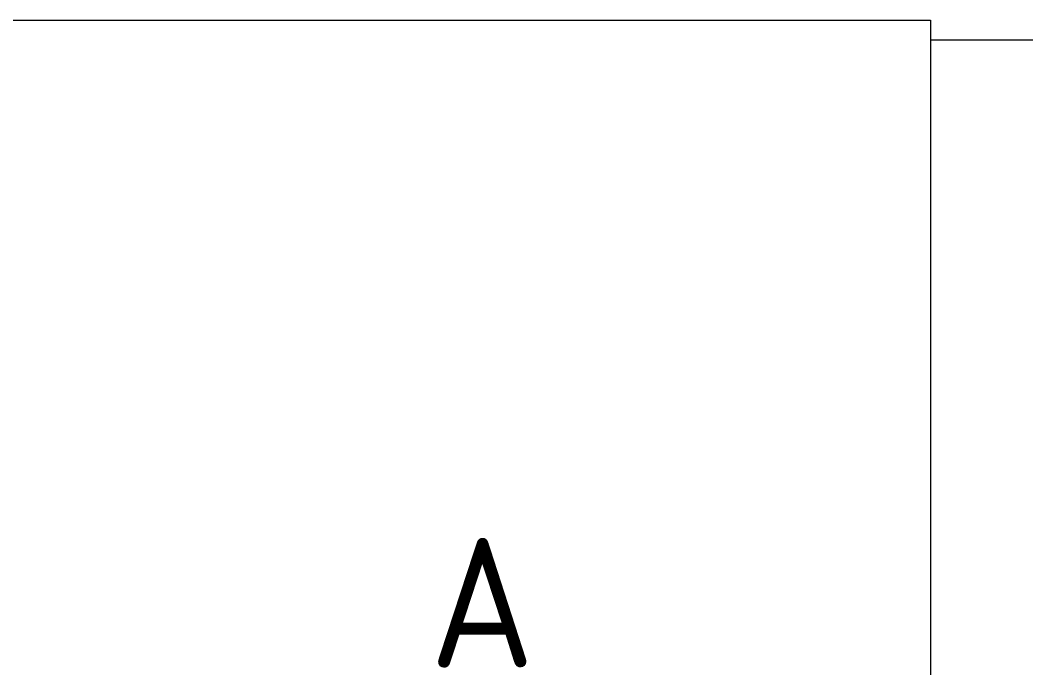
# Model space of a CAD drawing. Header units: millimetres. Extents: x 4962 to 7449, y 754 to 2938.
# Drawn here: x 7138.7 to 7294, y 2607.6 to 2707.6 of the extents above; entities that cross this region are included whole.
import ezdxf
from ezdxf.enums import TextEntityAlignment as Align

# ---------------------------------------------------------------- set-up
doc = ezdxf.new("R2010")
doc.units = ezdxf.units.MM
doc.layers.add('000-PI_TEXT', color=7, linetype='Continuous')
doc.layers.add('002-PI-Kabelska kanalica', color=150, linetype='Continuous')
doc.styles.add('PI0', font='isocpeur.ttf', dxfattribs={"width": 0.9})

msp = doc.modelspace()

# ---------------------------------------------------------------- linework, layer by layer
at = {"layer": '002-PI-Kabelska kanalica', "color": 0, "linetype": 'ByBlock', "lineweight": 0}
for p, q in [((5236.27, 2707.59), (7279.27, 2707.59)), ((7279.27, 2707.59), (7279.27, 2607.59)), ((7279.27, 2704.54), (7399.27, 2704.54)), ((7279.27, 2704.54), (7279.27, 1176.54))]:
    msp.add_line(p, q, dxfattribs=at)

# ---------------------------------------------------------------- texts
at = {"layer": '000-PI_TEXT', "color": 0, "linetype": 'ByBlock', "lineweight": 0, "style": 'PI0', "width": 0.9}
msp.add_text('A', height=20, dxfattribs=at).set_placement((7218.14, 2607.68), align=Align.RIGHT)

doc.saveas('drawing.dxf')
